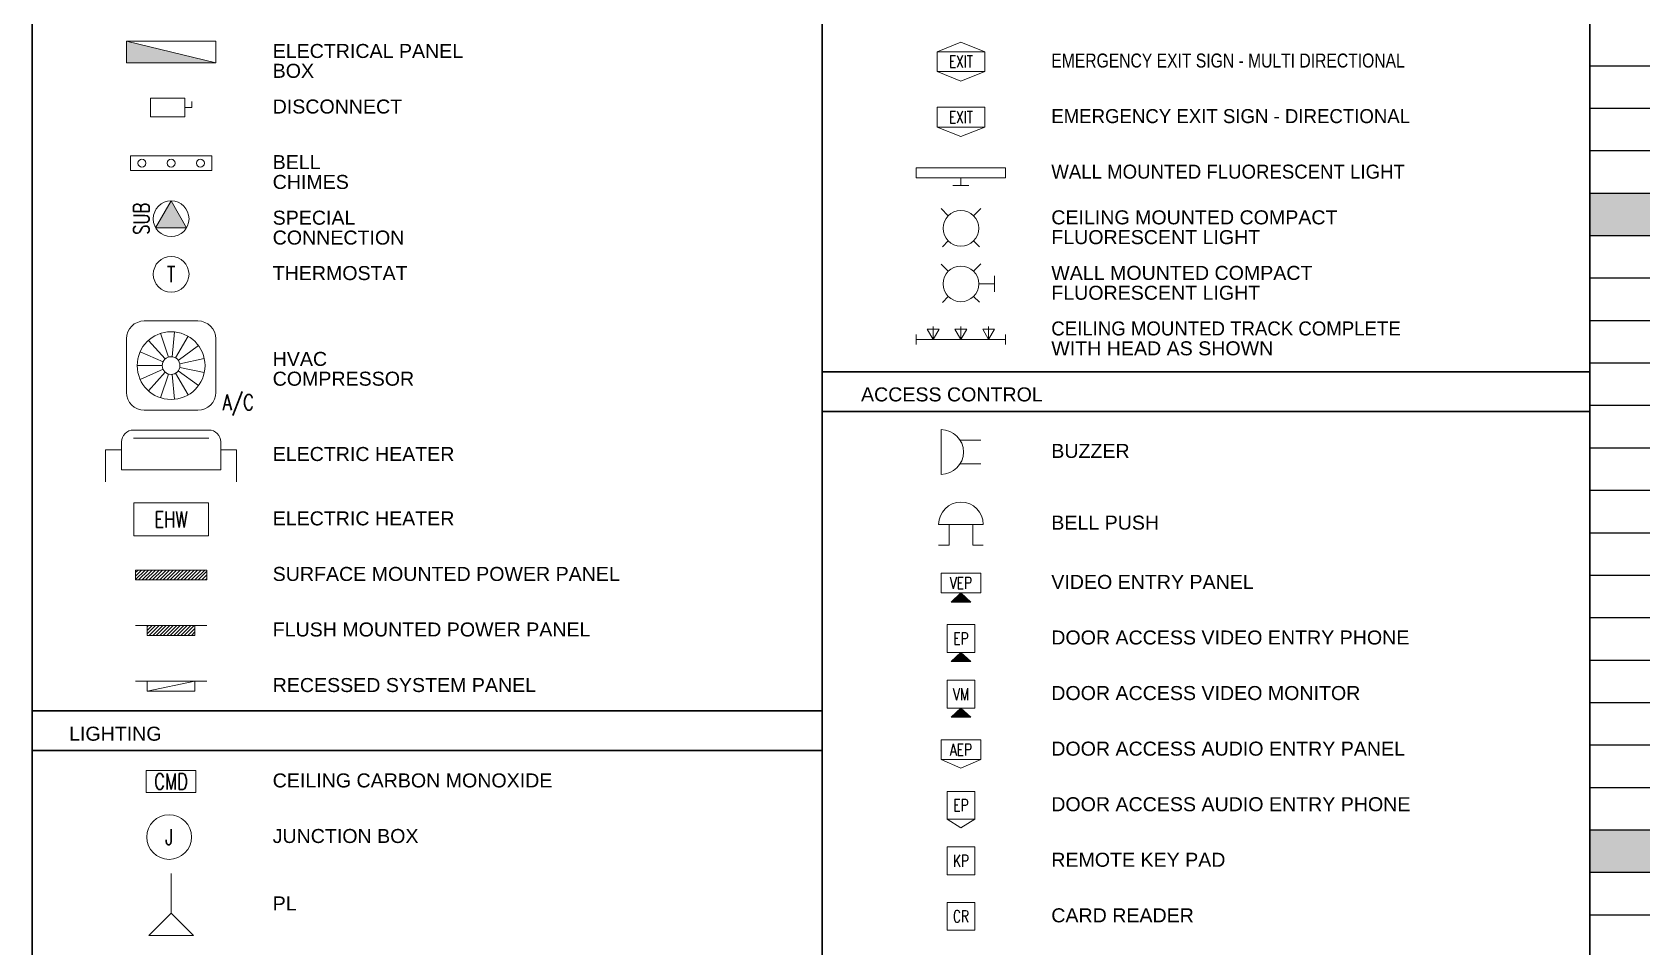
# Paper-space layout 'Symbols A1' of a CAD drawing. Header units: millimetres. Extents: x 0 to 892, y 0 to 597.
# Drawn here: x 258.1 to 533.6, y 291 to 447.5 of the extents above; entities that cross this region are included whole.
import ezdxf
from ezdxf.enums import TextEntityAlignment as Align

# ---------------------------------------------------------------- set-up
doc = ezdxf.new("R2010")
doc.units = ezdxf.units.MM
for name, color, linetype, lineweight in [('E-ACCS', 152, 'Continuous', 5), ('E-LITE', 24, 'Continuous', 5), ('E-LITE-IDEN', 4, 'Continuous', 5), ('E-POWR', 1, 'Continuous', 5), ('G-ANNO-TEXT', 3, 'Continuous', 15), ('G-ANNO-TEXT-BOLD', 1, 'Continuous', 15), ('G-PAPR-MEDM', 6, 'Continuous', 30)]:
    doc.layers.add(name, color=color, linetype=linetype, lineweight=lineweight)
doc.layers.add('E-CTRL-IDEN', color=4, linetype='Continuous')
doc.styles.add('MEDIUM', font='arial.ttf', dxfattribs={"height": 3.2})
doc.styles.add('NOTES_ROMANS', font='romans.shx', dxfattribs={"width": 0.75})
doc.styles.add('SMALL', font='arial.ttf', dxfattribs={"height": 2.4})
doc.styles.add('Small text', font='arial.ttf', dxfattribs={"height": 2.4})

# ---------------------------------------------------------------- blocks, each defined once
blk = doc.blocks.new('ELECTRICAL PANEL BOX')
blk.add_line((0, 5.5), (22.47, 0))
blk.add_lwpolyline([(0, 0), (22.47, 0), (22.47, 5.5), (0, 5.5)], close=True)
blk.add_solid([(0, 5.5), (0, 0), (22.47, 0), (22.25, 0.03)])
blk = doc.blocks.new('CEILING CARBON MONOXIDE')
blk.add_lwpolyline([(0, 0), (12.5, 0), (12.5, 5.56), (0, 5.56)], close=True)
at = {"style": 'NOTES_ROMANS', "width": 0.75}
blk.add_text('CMD', height=4, dxfattribs=at).set_placement((6.25, 2.78), align=Align.MIDDLE_CENTER)
blk = doc.blocks.new('DISCONNECT')
for p, q in [((8.69, 2.37), (10.45, 2.37)), ((10.45, 2.37), (10.45, 3.93))]:
    blk.add_line(p, q)
blk.add_lwpolyline([(8.69, 0), (0, 0), (0, 4.74), (8.69, 4.74)], close=True)
blk = doc.blocks.new('BELL CHIMES')
for p, q in [((-1.86, 10.23), (-1.86, -10.23)), ((1.86, 10.23), (-1.86, 10.23)), ((1.86, -10.23), (1.86, 10.23)), ((-1.86, -10.23), (1.86, -10.23))]:
    blk.add_line(p, q)
for centre in [(0, 7.37), (0, 0), (0, -7.37)]:
    blk.add_circle(centre, 1)
blk = doc.blocks.new('SPECIAL CONNECTION')
blk.add_lwpolyline([(0, 4.5), (-3.9, -2.25), (3.9, -2.25)], close=True)
blk.add_circle((0, 0), 4.5)
blk.add_solid([(-3.9, -2.25), (0, 4.5), (3.9, -2.25)])
at = {"style": 'NOTES_ROMANS', "width": 0.75}
blk.add_text('SUB', height=4, rotation=90, dxfattribs=at).set_placement((-7.5, 0), align=Align.MIDDLE_CENTER)
blk = doc.blocks.new('THERMOSTAT')
blk.add_circle((0, 0), 4.5)
at = {"style": 'NOTES_ROMANS', "width": 0.75}
blk.add_text('T', height=4, dxfattribs=at).set_placement((0, 0), align=Align.MIDDLE_CENTER)
blk = doc.blocks.new('HVAC COMPRESSOR')
for p, q in [((4.5, 22.5), (18, 22.5)), ((0, 4.5), (0, 18)), ((9.75, 12.91), (5.53, 17.6)), ((10.56, 13.38), (8.61, 19.38)), ((11.48, 13.47), (12.14, 19.75)), ((12.37, 13.19), (15.52, 18.65)), ((13.06, 12.56), (18.16, 16.27)), ((22.5, 18), (22.5, 4.5)), ((9.21, 12.16), (3.44, 14.73)), ((13.44, 11.71), (19.61, 13.03)), ((9.01, 11.25), (2.71, 11.25)), ((9.21, 10.34), (3.44, 7.77)), ((9.75, 9.59), (5.53, 4.9)), ((10.56, 9.12), (8.61, 3.12)), ((11.48, 9.03), (12.14, 2.75)), ((12.37, 9.31), (15.52, 3.85)), ((13.06, 9.94), (18.16, 6.23)), ((13.44, 10.79), (19.61, 9.47)), ((18, 0), (4.5, 0))]:
    blk.add_line(p, q)
for radius in [8.54, 2.24]:
    blk.add_circle((11.25, 11.25), radius)
for centre, start, end in [((4.5, 18), 90, 180), ((18, 18), 0, 90), ((4.5, 4.5), 180, 270), ((18, 4.5), 270, 0)]:
    blk.add_arc(centre, 4.5, start, end)
at = {"style": 'NOTES_ROMANS', "width": 0.75}
blk.add_text('A/C', height=4, dxfattribs=at).set_placement((24.25, 2), align=Align.MIDDLE_LEFT)
blk = doc.blocks.new('Buzzer')
for p, q in [((0, 5.63), (0, -5.63)), ((4.76, 3), (10, 3)), ((4.76, -3), (10, -3))]:
    blk.add_line(p, q)
blk.add_arc((0, 0), 5.63, 270, 90)
blk = doc.blocks.new('Bell Push')
for p, q in [((-5.63, 5.24), (5.63, 5.24)), ((-3, 5.24), (-3, 0)), ((3, 5.24), (3, 0)), ((-3, 0), (-5.63, 0)), ((3, 0), (5.63, 0))]:
    blk.add_line(p, q)
blk.add_arc((0, 5.24), 5.63, 0, 180)
blk = doc.blocks.new('Junction Box')
blk.add_circle((0, 0), 5.63)
at = {"layer": 'E-LITE-IDEN', "style": 'NOTES_ROMANS', "width": 0.75}
blk.add_text('J', height=4, dxfattribs=at).set_placement((0, 0), align=Align.MIDDLE_CENTER)
blk = doc.blocks.new('Electric Heater')
blk.add_line((-9.5, 8), (9.5, 8))
blk.add_lwpolyline([(-12.5, 0), (12.5, 0), (12.5, 7, 0.414214), (9.5, 10), (-9.5, 10, 0.414214), (-12.5, 7)], format="xyb", close=True)
for points in [[(-12.5, 5), (-16.5, 5), (-16.5, -3)], [(12.5, 5), (16.5, 5), (16.5, -3)]]:
    blk.add_lwpolyline(points)
blk = doc.blocks.new('Electric Water Heater')
blk.add_lwpolyline([(-9.37, -4.17), (9.38, -4.17), (9.38, 4.17), (-9.37, 4.17)], close=True)
at = {"style": 'NOTES_ROMANS', "width": 0.75}
blk.add_text('EHW', height=4, dxfattribs=at).set_placement((0, 0), align=Align.MIDDLE_CENTER)
blk = doc.blocks.new('PL')
blk.add_line((0, -10), (0, 0))
blk.add_lwpolyline([(-5.625, -15.625), (5.625, -15.625), (0, -10)], close=True)
blk = doc.blocks.new('Wall Mounted Fluorescent Light')
for p, q in [((11.24, 1.25), (-11.24, 1.25)), ((-11.24, 1.25), (-11.24, -1.25)), ((11.24, 1.25), (11.24, -1.25)), ((11.24, -1.25), (-11.24, -1.25)), ((-2, -3.25), (2, -3.25)), ((0, -1.25), (0, -3.25))]:
    blk.add_line(p, q)
blk = doc.blocks.new('CEILING MOUNTED COMPACT FLUORESCENT LIGHT')
at = {"lineweight": -2}
for p, q in [((-3.17, 3.17), (-5, 5)), ((3.17, 3.17), (5.02, 5.02)), ((-3.17, -3.17), (-4.65, -4.65)), ((3.17, -3.17), (4.64, -4.64))]:
    blk.add_line(p, q, dxfattribs=at)
blk.add_circle((0, 0), 4.49, dxfattribs=at)
blk = doc.blocks.new('WALL MOUNTED COMPACT FLUORESCENT LIGHT')
at = {"lineweight": -2}
for p, q in [((-3.17, 3.17), (-5, 5)), ((3.17, 3.17), (5.02, 5.02)), ((-3.17, -3.17), (-4.65, -4.65)), ((3.17, -3.17), (4.64, -4.64))]:
    blk.add_line(p, q, dxfattribs=at)
for p, q in [((4.49, 0), (8.49, 0)), ((8.49, -2), (8.49, 2))]:
    blk.add_line(p, q)
blk.add_circle((0, 0), 4.49, dxfattribs=at)
blk = doc.blocks.new('FLUSH MOUNTED POWER PANEL')
for p, q in [((9, 0), (-9, 0)), ((-6, -2.1), (-3.9, 0)), ((-6, 0), (-6, -2.5)), ((-5.52, -2.5), (-3.02, 0)), ((-2.86, -2.5), (-0.36, 0)), ((-1.98, -2.5), (0.52, 0)), ((0.67, -2.5), (3.17, 0)), ((1.56, -2.5), (4.06, 0)), ((6, -2.5), (6, 0)), ((-6, -0.33), (-5.67, 0)), ((-6, -1.22), (-4.78, 0)), ((-6, -2.5), (6, -2.5)), ((-4.63, -2.5), (-2.13, 0)), ((-3.75, -2.5), (-1.25, 0)), ((-1.1, -2.5), (1.4, 0)), ((-0.21, -2.5), (2.29, 0)), ((2.44, -2.5), (4.94, 0)), ((3.32, -2.5), (5.82, 0)), ((4.21, -2.5), (6, -0.71)), ((5.09, -2.5), (6, -1.59)), ((5.98, -2.5), (6, -2.48))]:
    blk.add_line(p, q)
blk = doc.blocks.new('RECESSED SYSTEM PANEL')
for p, q in [((9, 0), (-9, 0)), ((-6, 0), (-6, -2.5)), ((-6, -2.5), (6, 0)), ((6, -2.5), (6, 0)), ((-6, -2.5), (6, -2.5)), ((5.98, -2.5), (6, -2.48))]:
    blk.add_line(p, q)
blk = doc.blocks.new('SURFACE MOUNTED POWER PANEL')
for p, q in [((-9, -0.66), (-8.34, 0)), ((-9, -1.54), (-7.46, 0)), ((-9, -2.42), (-6.58, 0)), ((-8.19, -2.5), (-5.69, 0)), ((-7.31, -2.5), (-4.81, 0)), ((-6.43, -2.5), (-3.93, 0)), ((-5.54, -2.5), (-3.04, 0)), ((-4.66, -2.5), (-2.16, 0)), ((-3.77, -2.5), (-1.27, 0)), ((-2.89, -2.5), (-0.39, 0)), ((-2.01, -2.5), (0.49, 0)), ((-1.12, -2.5), (1.38, 0)), ((-0.24, -2.5), (2.26, 0)), ((0.65, -2.5), (3.15, 0)), ((1.53, -2.5), (4.03, 0)), ((2.41, -2.5), (4.91, 0)), ((3.3, -2.5), (5.8, 0)), ((4.18, -2.5), (6.68, 0)), ((5.07, -2.5), (7.57, 0)), ((5.95, -2.5), (8.45, 0)), ((6.83, -2.5), (9, -0.33)), ((7.72, -2.5), (9, -1.22)), ((8.6, -2.5), (9, -2.1))]:
    blk.add_line(p, q)
blk.add_lwpolyline([(-9, -2.5), (9, -2.5), (9, 0), (-9, 0)], close=True)
blk = doc.blocks.new('VIDEO ENTRY PANEL')
h = blk.add_hatch(color=256)
h.dxf.hatch_style = 1
h.paths.add_polyline_path([(-2.5, -7.33), (2.5, -7.33), (0, -5)])
for points in [[(-5, -5), (5, -5), (5, 0), (-5, 0)], [(-2.5, -7.33), (2.5, -7.33), (0, -5)]]:
    blk.add_lwpolyline(points, close=True)
at = {"layer": 'E-CTRL-IDEN', "insert": (0, -2.5), "char_height": 3, "width": 5.9229, "attachment_point": 5, "style": 'NOTES_ROMANS'}
blk.add_mtext('VEP', dxfattribs=at)
blk = doc.blocks.new('DOOR ACCESS VIDEO ENTRY PANEL')
h = blk.add_hatch(color=256)
h.dxf.hatch_style = 1
h.paths.add_polyline_path([(-2.5, -9.33), (2.5, -9.33), (0, -7)])
for points in [[(-3.5, -7), (3.5, -7), (3.5, 0), (-3.5, 0)], [(-2.5, -9.33), (2.5, -9.33), (0, -7)]]:
    blk.add_lwpolyline(points, close=True)
at = {"layer": 'E-CTRL-IDEN', "style": 'NOTES_ROMANS', "width": 0.75}
blk.add_text('EP', height=3, dxfattribs=at).set_placement((0, -3.5), align=Align.MIDDLE_CENTER)
blk = doc.blocks.new('DOOR ACCESS VIDEO MONITOR')
h = blk.add_hatch(color=256)
h.dxf.hatch_style = 1
h.paths.add_polyline_path([(-2.5, -9.33), (2.5, -9.33), (0, -7)])
for points in [[(-3.5, -7), (3.5, -7), (3.5, 0), (-3.5, 0)], [(-2.5, -9.33), (2.5, -9.33), (0, -7)]]:
    blk.add_lwpolyline(points, close=True)
at = {"layer": 'E-CTRL-IDEN', "style": 'NOTES_ROMANS', "width": 0.75}
blk.add_text('VM', height=3, dxfattribs=at).set_placement((0, -3.5), align=Align.MIDDLE_CENTER)
blk = doc.blocks.new('DOOR ACCESS AUDIO ENTRY PANEL')
for points in [[(-5, -5), (5, -5), (5, 0), (-5, 0)], [(5, -5), (-5, -5), (0, -7.16)]]:
    blk.add_lwpolyline(points, close=True)
at = {"layer": 'E-CTRL-IDEN', "insert": (0, -2.5), "char_height": 3, "width": 5.9229, "attachment_point": 5, "style": 'NOTES_ROMANS'}
blk.add_mtext('AEP', dxfattribs=at)
blk = doc.blocks.new('DOOR ACCESS AUDIO ENTRY PHONE')
blk.add_lwpolyline([(-3.5, -7), (3.5, -7), (3.5, 0), (-3.5, 0)], close=True)
blk.add_lwpolyline([(-3.5, -7), (0, -9.16), (3.5, -7)])
at = {"layer": 'E-CTRL-IDEN', "style": 'NOTES_ROMANS', "width": 0.75}
blk.add_text('EP', height=3, dxfattribs=at).set_placement((0, -3.5), align=Align.MIDDLE_CENTER)
blk = doc.blocks.new('REMOTE KEY PAD')
blk.add_lwpolyline([(-3.5, -3.5), (3.5, -3.5), (3.5, 3.5), (-3.5, 3.5)], close=True)
at = {"layer": 'E-CTRL-IDEN', "style": 'NOTES_ROMANS', "width": 0.75}
blk.add_text('KP', height=3, dxfattribs=at).set_placement((0, 0), align=Align.MIDDLE_CENTER)
blk = doc.blocks.new('CARD READER')
blk.add_lwpolyline([(-3.5, -3.5), (3.5, -3.5), (3.5, 3.5), (-3.5, 3.5)], close=True)
at = {"layer": 'E-CTRL-IDEN', "style": 'NOTES_ROMANS', "width": 0.75}
blk.add_text('CR', height=3, dxfattribs=at).set_placement((0, 0), align=Align.MIDDLE_CENTER)
blk = doc.blocks.new('EMERGENCY EXIT SIGN - MULTI DIRECTIONAL 2')
for p, q in [((0, 4.89), (-6, 2.5)), ((6, 2.5), (0, 4.89)), ((0, -4.89), (-6, -2.5)), ((6, -2.5), (0, -4.89))]:
    blk.add_line(p, q)
blk.add_lwpolyline([(-6, -2.5), (6, -2.5), (6, 2.5), (-6, 2.5)], close=True)
at = {"layer": 'E-LITE-IDEN', "insert": (0, 0), "char_height": 3, "width": 38.1729, "attachment_point": 5, "style": 'NOTES_ROMANS'}
blk.add_mtext('EXIT', dxfattribs=at)
blk = doc.blocks.new('EMERGENCY EXIT SIGN - DIRECTIONAL 1')
for p, q in [((0, -4.89), (-6, -2.5)), ((6, -2.5), (0, -4.89))]:
    blk.add_line(p, q)
blk.add_lwpolyline([(-6, -2.5), (6, -2.5), (6, 2.5), (-6, 2.5)], close=True)
at = {"layer": 'E-LITE-IDEN', "insert": (0, 0), "char_height": 3, "width": 38.1729, "attachment_point": 5, "style": 'NOTES_ROMANS'}
blk.add_mtext('EXIT', dxfattribs=at)
blk = doc.blocks.new('*T153')
at = {"layer": 'G-PAPR-MEDM', "color": 7, "linetype": 'ByBlock', "lineweight": -2, "transparency": 16777216}
for p, q in [((0, 0), (132.78, 0)), ((0, 0), (0, -18.97)), ((26, 0), (26, -11.7)), ((87.75, 0), (87.75, -11.7)), ((113.43, 0), (113.43, -11.7)), ((132.78, 0), (132.78, -11.7)), ((0, -11.7), (132.78, -11.7)), ((0, -33.5), (132.78, -33.5)), ((0, -33.5), (0, -40.77)), ((0, -135.23), (132.78, -135.23)), ((0, -135.23), (0, -142.5)), ((0, -244.23), (132.78, -244.23)), ((0, -244.23), (0, -251.5)), ((0, -331.43), (132.78, -331.43)), ((0, -331.43), (0, -338.7))]:
    blk.add_line(p, q, dxfattribs=at)
at = {"layer": 'G-PAPR-MEDM', "color": 0, "linetype": 'ByBlock', "lineweight": -2, "transparency": 16777216}
for p, q in [((132.78, -11.7), (132.78, -404.1)), ((0, -18.97), (132.78, -18.97)), ((0, -18.97), (0, -33.5)), ((26, -18.97), (26, -33.5)), ((87.75, -18.97), (87.75, -33.5)), ((113.43, -18.97), (113.43, -33.5)), ((0, -26.23), (132.78, -26.23)), ((0, -40.77), (132.78, -40.77)), ((0, -40.77), (0, -135.23)), ((26, -40.77), (26, -135.23)), ((87.75, -40.77), (87.75, -135.23)), ((113.43, -40.77), (113.43, -135.23)), ((0, -48.03), (132.78, -48.03)), ((0, -55.3), (132.78, -55.3)), ((0, -62.57), (132.78, -62.57)), ((0, -69.83), (132.78, -69.83)), ((0, -77.1), (132.78, -77.1)), ((0, -84.37), (132.78, -84.37)), ((0, -91.63), (132.78, -91.63)), ((0, -98.9), (132.78, -98.9)), ((0, -106.17), (132.78, -106.17)), ((0, -113.43), (132.78, -113.43)), ((0, -120.7), (132.78, -120.7)), ((0, -127.97), (132.78, -127.97)), ((0, -142.5), (132.78, -142.5)), ((0, -142.5), (0, -244.23)), ((26, -142.5), (26, -244.23)), ((87.75, -142.5), (87.75, -244.23)), ((113.43, -142.5), (113.43, -244.23)), ((0, -149.77), (132.78, -149.77)), ((0, -157.03), (132.78, -157.03)), ((0, -164.3), (132.78, -164.3)), ((0, -171.57), (132.78, -171.57)), ((0, -178.83), (132.78, -178.83)), ((0, -186.1), (132.78, -186.1)), ((0, -193.37), (132.78, -193.37)), ((0, -200.63), (132.78, -200.63)), ((0, -207.9), (132.78, -207.9)), ((0, -215.17), (132.78, -215.17)), ((0, -222.43), (132.78, -222.43)), ((0, -229.7), (132.78, -229.7)), ((0, -236.97), (132.78, -236.97)), ((0, -251.5), (132.78, -251.5)), ((0, -251.5), (0, -331.43)), ((26, -251.5), (26, -331.43)), ((87.75, -251.5), (87.75, -331.43)), ((113.43, -251.5), (113.43, -331.43)), ((0, -258.77), (132.78, -258.77)), ((0, -266.03), (132.78, -266.03)), ((0, -273.3), (132.78, -273.3)), ((0, -280.57), (132.78, -280.57)), ((0, -287.83), (132.78, -287.83)), ((0, -295.1), (132.78, -295.1)), ((0, -302.37), (132.78, -302.37)), ((0, -309.63), (132.78, -309.63)), ((0, -316.9), (132.78, -316.9)), ((0, -324.17), (132.78, -324.17)), ((0, -338.7), (132.78, -338.7)), ((0, -338.7), (0, -404.1)), ((26, -338.7), (26, -404.1)), ((87.75, -338.7), (87.75, -404.1)), ((113.43, -338.7), (113.43, -404.1)), ((0, -345.97), (132.78, -345.97)), ((0, -353.23), (132.78, -353.23)), ((0, -360.5), (132.78, -360.5)), ((0, -367.77), (132.78, -367.77)), ((0, -375.03), (132.78, -375.03)), ((0, -382.3), (132.78, -382.3)), ((0, -389.57), (132.78, -389.57)), ((0, -396.83), (132.78, -396.83)), ((0, -404.1), (132.78, -404.1))]:
    blk.add_line(p, q, dxfattribs=at)
at = {"layer": 'G-PAPR-MEDM', "color": 9, "transparency": 16777216}
for points in [[(0, 0), (0, -11.7), (26, 0), (26, -11.7)], [(26, 0), (26, -11.7), (87.75, 0), (87.75, -11.7)], [(87.75, 0), (87.75, -11.7), (113.43, 0), (113.43, -11.7)], [(113.43, 0), (113.43, -11.7), (132.78, 0), (132.78, -11.7)], [(0, -11.7), (0, -18.97), (132.78, -11.7), (132.78, -18.97)], [(0, -33.5), (0, -40.77), (132.78, -33.5), (132.78, -40.77)], [(0, -135.23), (0, -142.5), (132.78, -135.23), (132.78, -142.5)], [(0, -244.23), (0, -251.5), (132.78, -244.23), (132.78, -251.5)], [(0, -331.43), (0, -338.7), (132.78, -331.43), (132.78, -338.7)]]:
    blk.add_solid(points, dxfattribs=at)
at = {"layer": 'G-PAPR-MEDM', "color": 7, "transparency": 16777216, "char_height": 2.4, "attachment_point": 2, "style": 'SMALL'}
for s, insert, width in [('{\\fArial|b0|i0|c0;SHEET NO.', (13, -1.5), 22.9971), ('{\\fArial|b0|i0|c0;DESCRIPTION', (56.87, -1.5), 58.7513), ('{\\fArial|b0|i0|c0;ISSUED ON', (100.59, -1.5), 22.6808), ('{\\fArial|b0|i0|c0;REV NO.', (123.1, -1.5), 16.3474), ('{\\fArial|b0|i0|c0;GENERAL', (66.39, -13.2), 129.7766), ('{\\fArial|b0|i0|c0;G-001', (13, -20.47), 22.9971), ('{\\fArial|b0|i0|c0;COVER SHEET', (56.87, -20.47), 58.7513), ('{\\fArial|b0|i0|c0;########', (100.59, -20.47), 22.6808), ('{\\fArial|b0|i0|c0;R0', (123.1, -20.47), 16.3474), ('{\\fArial|b0|i0|c0;G-002', (13, -27.73), 22.9971), ('{\\fArial|b0|i0|c0;SYMBOLS & LEGENDS', (56.87, -27.73), 58.7513), ('{\\fArial|b0|i0|c0;', (100.59, -27.73), 22.6808), ('{\\fArial|b0|i0|c0;R0', (123.1, -27.73), 16.3474), ('{\\fArial|b0|i0|c0;ARCHITECTURAL FLOOR PLANS', (66.39, -35), 129.7766), ('{\\fArial|b0|i0|c0;', (13, -42.27), 22.9971), ('{\\fArial|b0|i0|c0;', (56.87, -42.27), 58.7513), ('{\\fArial|b0|i0|c0;', (100.59, -42.27), 22.6808), ('{\\fArial|b0|i0|c0;', (123.1, -42.27), 16.3474), ('{\\fArial|b0|i0|c0;', (13, -49.53), 22.9971), ('{\\fArial|b0|i0|c0;', (56.87, -49.53), 58.7513), ('{\\fArial|b0|i0|c0;', (100.59, -49.53), 22.6808), ('{\\fArial|b0|i0|c0;', (123.1, -49.53), 16.3474), ('{\\fArial|b0|i0|c0;', (13, -56.8), 22.9971), ('{\\fArial|b0|i0|c0;', (56.87, -56.8), 58.7513), ('{\\fArial|b0|i0|c0;', (100.59, -56.8), 22.6808), ('{\\fArial|b0|i0|c0;', (123.1, -56.8), 16.3474), ('{\\fArial|b0|i0|c0;', (13, -64.07), 22.9971), ('{\\fArial|b0|i0|c0;', (56.87, -64.07), 58.7513), ('{\\fArial|b0|i0|c0;', (100.59, -64.07), 22.6808), ('{\\fArial|b0|i0|c0;', (123.1, -64.07), 16.3474), ('{\\fArial|b0|i0|c0;', (13, -71.33), 22.9971), ('{\\fArial|b0|i0|c0;', (56.87, -71.33), 58.7513), ('{\\fArial|b0|i0|c0;', (100.59, -71.33), 22.6808), ('{\\fArial|b0|i0|c0;', (123.1, -71.33), 16.3474), ('{\\fArial|b0|i0|c0;', (13, -78.6), 22.9971), ('{\\fArial|b0|i0|c0;', (56.87, -78.6), 58.7513), ('{\\fArial|b0|i0|c0;', (100.59, -78.6), 22.6808), ('{\\fArial|b0|i0|c0;', (123.1, -78.6), 16.3474), ('{\\fArial|b0|i0|c0;', (13, -85.87), 22.9971), ('{\\fArial|b0|i0|c0;', (56.87, -85.87), 58.7513), ('{\\fArial|b0|i0|c0;', (100.59, -85.87), 22.6808), ('{\\fArial|b0|i0|c0;', (123.1, -85.87), 16.3474), ('{\\fArial|b0|i0|c0;', (13, -93.13), 22.9971), ('{\\fArial|b0|i0|c0;', (56.87, -93.13), 58.7513), ('{\\fArial|b0|i0|c0;', (100.59, -93.13), 22.6808), ('{\\fArial|b0|i0|c0;', (123.1, -93.13), 16.3474), ('{\\fArial|b0|i0|c0;', (13, -100.4), 22.9971), ('{\\fArial|b0|i0|c0;', (56.87, -100.4), 58.7513), ('{\\fArial|b0|i0|c0;', (100.59, -100.4), 22.6808), ('{\\fArial|b0|i0|c0;', (123.1, -100.4), 16.3474), ('{\\fArial|b0|i0|c0;', (13, -107.67), 22.9971), ('{\\fArial|b0|i0|c0;', (56.87, -107.67), 58.7513), ('{\\fArial|b0|i0|c0;', (100.59, -107.67), 22.6808), ('{\\fArial|b0|i0|c0;', (123.1, -107.67), 16.3474), ('{\\fArial|b0|i0|c0;', (13, -114.93), 22.9971), ('{\\fArial|b0|i0|c0;', (56.87, -114.93), 58.7513), ('{\\fArial|b0|i0|c0;', (100.59, -114.93), 22.6808), ('{\\fArial|b0|i0|c0;', (123.1, -114.93), 16.3474), ('{\\fArial|b0|i0|c0;', (13, -122.2), 22.9971), ('{\\fArial|b0|i0|c0;', (56.87, -122.2), 58.7513), ('{\\fArial|b0|i0|c0;', (100.59, -122.2), 22.6808), ('{\\fArial|b0|i0|c0;', (123.1, -122.2), 16.3474), ('{\\fArial|b0|i0|c0;', (13, -129.47), 22.9971), ('{\\fArial|b0|i0|c0;', (56.87, -129.47), 58.7513), ('{\\fArial|b0|i0|c0;', (100.59, -129.47), 22.6808), ('{\\fArial|b0|i0|c0;', (123.1, -129.47), 16.3474), ('{\\fArial|b0|i0|c0;ARCHITECTURAL WORKING DRAWINGS', (66.39, -136.73), 129.7766), ('{\\fArial|b0|i0|c0;', (13, -144), 22.9971), ('{\\fArial|b0|i0|c0;', (56.87, -144), 58.7513), ('{\\fArial|b0|i0|c0;', (100.59, -144), 22.6808), ('{\\fArial|b0|i0|c0;', (123.1, -144), 16.3474), ('{\\fArial|b0|i0|c0;', (13, -151.27), 22.9971), ('{\\fArial|b0|i0|c0;', (56.87, -151.27), 58.7513), ('{\\fArial|b0|i0|c0;', (100.59, -151.27), 22.6808), ('{\\fArial|b0|i0|c0;', (123.1, -151.27), 16.3474), ('{\\fArial|b0|i0|c0;', (13, -158.53), 22.9971), ('{\\fArial|b0|i0|c0;', (56.87, -158.53), 58.7513), ('{\\fArial|b0|i0|c0;', (100.59, -158.53), 22.6808), ('{\\fArial|b0|i0|c0;', (123.1, -158.53), 16.3474), ('{\\fArial|b0|i0|c0;', (13, -165.8), 22.9971), ('{\\fArial|b0|i0|c0;', (56.87, -165.8), 58.7513), ('{\\fArial|b0|i0|c0;', (100.59, -165.8), 22.6808), ('{\\fArial|b0|i0|c0;', (123.1, -165.8), 16.3474), ('{\\fArial|b0|i0|c0;', (13, -173.07), 22.9971), ('{\\fArial|b0|i0|c0;', (56.87, -173.07), 58.7513), ('{\\fArial|b0|i0|c0;', (100.59, -173.07), 22.6808), ('{\\fArial|b0|i0|c0;', (123.1, -173.07), 16.3474), ('{\\fArial|b0|i0|c0;', (13, -180.33), 22.9971), ('{\\fArial|b0|i0|c0;', (56.87, -180.33), 58.7513), ('{\\fArial|b0|i0|c0;', (100.59, -180.33), 22.6808), ('{\\fArial|b0|i0|c0;', (123.1, -180.33), 16.3474), ('{\\fArial|b0|i0|c0;', (13, -187.6), 22.9971), ('{\\fArial|b0|i0|c0;', (56.87, -187.6), 58.7513), ('{\\fArial|b0|i0|c0;', (100.59, -187.6), 22.6808), ('{\\fArial|b0|i0|c0;', (123.1, -187.6), 16.3474), ('{\\fArial|b0|i0|c0;', (13, -194.87), 22.9971), ('{\\fArial|b0|i0|c0;', (56.87, -194.87), 58.7513), ('{\\fArial|b0|i0|c0;', (100.59, -194.87), 22.6808), ('{\\fArial|b0|i0|c0;', (123.1, -194.87), 16.3474), ('{\\fArial|b0|i0|c0;', (13, -202.13), 22.9971), ('{\\fArial|b0|i0|c0;', (56.87, -202.13), 58.7513), ('{\\fArial|b0|i0|c0;', (100.59, -202.13), 22.6808), ('{\\fArial|b0|i0|c0;', (123.1, -202.13), 16.3474), ('{\\fArial|b0|i0|c0;', (13, -209.4), 22.9971), ('{\\fArial|b0|i0|c0;', (56.87, -209.4), 58.7513), ('{\\fArial|b0|i0|c0;', (100.59, -209.4), 22.6808), ('{\\fArial|b0|i0|c0;', (123.1, -209.4), 16.3474), ('{\\fArial|b0|i0|c0;', (13, -216.67), 22.9971), ('{\\fArial|b0|i0|c0;', (56.87, -216.67), 58.7513), ('{\\fArial|b0|i0|c0;', (100.59, -216.67), 22.6808), ('{\\fArial|b0|i0|c0;', (123.1, -216.67), 16.3474), ('{\\fArial|b0|i0|c0;', (13, -223.93), 22.9971), ('{\\fArial|b0|i0|c0;', (56.87, -223.93), 58.7513), ('{\\fArial|b0|i0|c0;', (100.59, -223.93), 22.6808), ('{\\fArial|b0|i0|c0;', (123.1, -223.93), 16.3474), ('{\\fArial|b0|i0|c0;', (13, -231.2), 22.9971), ('{\\fArial|b0|i0|c0;', (56.87, -231.2), 58.7513), ('{\\fArial|b0|i0|c0;', (100.59, -231.2), 22.6808), ('{\\fArial|b0|i0|c0;', (123.1, -231.2), 16.3474), ('{\\fArial|b0|i0|c0;', (13, -238.47), 22.9971), ('{\\fArial|b0|i0|c0;', (56.87, -238.47), 58.7513), ('{\\fArial|b0|i0|c0;', (100.59, -238.47), 22.6808), ('{\\fArial|b0|i0|c0;', (123.1, -238.47), 16.3474), ('{\\fArial|b0|i0|c0;ARCHITECTURAL ELEVATIONS / SECTIONS', (66.39, -245.73), 129.7766), ('{\\fArial|b0|i0|c0;', (13, -253), 22.9971), ('{\\fArial|b0|i0|c0;', (56.87, -253), 58.7513), ('{\\fArial|b0|i0|c0;', (100.59, -253), 22.6808), ('{\\fArial|b0|i0|c0;', (123.1, -253), 16.3474), ('{\\fArial|b0|i0|c0;', (13, -260.27), 22.9971), ('{\\fArial|b0|i0|c0;', (56.87, -260.27), 58.7513), ('{\\fArial|b0|i0|c0;', (100.59, -260.27), 22.6808), ('{\\fArial|b0|i0|c0;', (123.1, -260.27), 16.3474), ('{\\fArial|b0|i0|c0;', (13, -267.53), 22.9971), ('{\\fArial|b0|i0|c0;', (56.87, -267.53), 58.7513), ('{\\fArial|b0|i0|c0;', (100.59, -267.53), 22.6808), ('{\\fArial|b0|i0|c0;', (123.1, -267.53), 16.3474), ('{\\fArial|b0|i0|c0;', (13, -274.8), 22.9971), ('{\\fArial|b0|i0|c0;', (56.87, -274.8), 58.7513), ('{\\fArial|b0|i0|c0;', (100.59, -274.8), 22.6808), ('{\\fArial|b0|i0|c0;', (123.1, -274.8), 16.3474), ('{\\fArial|b0|i0|c0;', (13, -282.07), 22.9971), ('{\\fArial|b0|i0|c0;', (56.87, -282.07), 58.7513), ('{\\fArial|b0|i0|c0;', (100.59, -282.07), 22.6808), ('{\\fArial|b0|i0|c0;', (123.1, -282.07), 16.3474), ('{\\fArial|b0|i0|c0;', (13, -289.33), 22.9971), ('{\\fArial|b0|i0|c0;', (56.87, -289.33), 58.7513), ('{\\fArial|b0|i0|c0;', (100.59, -289.33), 22.6808), ('{\\fArial|b0|i0|c0;', (123.1, -289.33), 16.3474), ('{\\fArial|b0|i0|c0;', (13, -296.6), 22.9971), ('{\\fArial|b0|i0|c0;', (56.87, -296.6), 58.7513), ('{\\fArial|b0|i0|c0;', (100.59, -296.6), 22.6808), ('{\\fArial|b0|i0|c0;', (123.1, -296.6), 16.3474), ('{\\fArial|b0|i0|c0;', (13, -303.87), 22.9971), ('{\\fArial|b0|i0|c0;', (56.87, -303.87), 58.7513), ('{\\fArial|b0|i0|c0;', (100.59, -303.87), 22.6808), ('{\\fArial|b0|i0|c0;', (123.1, -303.87), 16.3474), ('{\\fArial|b0|i0|c0;', (13, -311.13), 22.9971), ('{\\fArial|b0|i0|c0;', (56.87, -311.13), 58.7513), ('{\\fArial|b0|i0|c0;', (100.59, -311.13), 22.6808), ('{\\fArial|b0|i0|c0;', (123.1, -311.13), 16.3474), ('{\\fArial|b0|i0|c0;', (13, -318.4), 22.9971), ('{\\fArial|b0|i0|c0;', (56.87, -318.4), 58.7513), ('{\\fArial|b0|i0|c0;', (100.59, -318.4), 22.6808), ('{\\fArial|b0|i0|c0;', (123.1, -318.4), 16.3474), ('{\\fArial|b0|i0|c0;', (13, -325.67), 22.9971), ('{\\fArial|b0|i0|c0;', (56.87, -325.67), 58.7513), ('{\\fArial|b0|i0|c0;', (100.59, -325.67), 22.6808), ('{\\fArial|b0|i0|c0;', (123.1, -325.67), 16.3474), ('{\\fArial|b0|i0|c0;ARCHITECTURAL DETAILS', (66.39, -332.93), 129.7766), ('{\\fArial|b0|i0|c0;', (13, -340.2), 22.9971), ('{\\fArial|b0|i0|c0;', (56.87, -340.2), 58.7513), ('{\\fArial|b0|i0|c0;', (100.59, -340.2), 22.6808), ('{\\fArial|b0|i0|c0;', (123.1, -340.2), 16.3474), ('{\\fArial|b0|i0|c0;', (13, -347.47), 22.9971), ('{\\fArial|b0|i0|c0;', (56.87, -347.47), 58.7513), ('{\\fArial|b0|i0|c0;', (100.59, -347.47), 22.6808), ('{\\fArial|b0|i0|c0;', (123.1, -347.47), 16.3474), ('{\\fArial|b0|i0|c0;', (13, -354.73), 22.9971), ('{\\fArial|b0|i0|c0;', (56.87, -354.73), 58.7513), ('{\\fArial|b0|i0|c0;', (100.59, -354.73), 22.6808), ('{\\fArial|b0|i0|c0;', (123.1, -354.73), 16.3474), ('{\\fArial|b0|i0|c0;', (13, -362), 22.9971), ('{\\fArial|b0|i0|c0;', (56.87, -362), 58.7513), ('{\\fArial|b0|i0|c0;', (100.59, -362), 22.6808), ('{\\fArial|b0|i0|c0;', (123.1, -362), 16.3474), ('{\\fArial|b0|i0|c0;', (13, -369.27), 22.9971), ('{\\fArial|b0|i0|c0;', (56.87, -369.27), 58.7513), ('{\\fArial|b0|i0|c0;', (100.59, -369.27), 22.6808), ('{\\fArial|b0|i0|c0;', (123.1, -369.27), 16.3474), ('{\\fArial|b0|i0|c0;', (13, -376.53), 22.9971), ('{\\fArial|b0|i0|c0;', (56.87, -376.53), 58.7513), ('{\\fArial|b0|i0|c0;', (100.59, -376.53), 22.6808), ('{\\fArial|b0|i0|c0;', (123.1, -376.53), 16.3474), ('{\\fArial|b0|i0|c0;', (13, -383.8), 22.9971), ('{\\fArial|b0|i0|c0;', (56.87, -383.8), 58.7513), ('{\\fArial|b0|i0|c0;', (100.59, -383.8), 22.6808), ('{\\fArial|b0|i0|c0;', (123.1, -383.8), 16.3474), ('{\\fArial|b0|i0|c0;', (13, -391.07), 22.9971), ('{\\fArial|b0|i0|c0;', (56.87, -391.07), 58.7513), ('{\\fArial|b0|i0|c0;', (100.59, -391.07), 22.6808), ('{\\fArial|b0|i0|c0;', (123.1, -391.07), 16.3474), ('{\\fArial|b0|i0|c0;', (13, -398.33), 22.9971), ('{\\fArial|b0|i0|c0;', (56.87, -398.33), 58.7513), ('{\\fArial|b0|i0|c0;', (100.59, -398.33), 22.6808), ('{\\fArial|b0|i0|c0;', (123.1, -398.33), 16.3474)]:
    blk.add_mtext(s, dxfattribs=dict(at, insert=insert, width=width))

psp = doc.layouts.new('Symbols A1')

# ---------------------------------------------------------------- linework, layer by layer
at = {"layer": 'E-LITE'}
for p, q in [((412.29, 394.93), (412.29, 397.14)), ((417.05, 394.93), (417.05, 397.14)), ((421.8, 394.93), (421.8, 397.14)), ((409.41, 395.78), (409.41, 394.08)), ((409.41, 394.93), (424.68, 394.93)), ((424.68, 395.78), (424.68, 394.08))]:
    psp.add_line(p, q, dxfattribs=at)
for points in [[(411.27, 396.69), (413.31, 396.69), (412.29, 394.93)], [(416.03, 396.69), (418.07, 396.69), (417.05, 394.93)], [(422.82, 396.69), (420.78, 396.69), (421.8, 394.93)]]:
    psp.add_lwpolyline(points, close=True, dxfattribs=at)
at = {"layer": 'G-PAPR-MEDM'}
for p, q in [((258.09, 582), (258.09, 15)), ((524.67, 582), (524.67, 15)), ((393.28, 562.01), (393.28, 15)), ((393.28, 389.41), (524.67, 389.41)), ((393.28, 382.62), (524.67, 382.62)), ((258.09, 331.34), (393.28, 331.34)), ((258.09, 324.54), (393.28, 324.54))]:
    psp.add_line(p, q, dxfattribs=at)

# ---------------------------------------------------------------- block references
psp.add_blockref('*T153', (524.67, 555.22))
at = {"layer": 'E-ACCS', "xscale": 0.6794554381932817, "yscale": 0.6794554381932817, "zscale": 0.6794554381932817}
for name, p in [('Buzzer', (413.66, 375.66)), ('Bell Push', (417.06, 359.69)), ('VIDEO ENTRY PANEL', (417.06, 354.94)), ('DOOR ACCESS VIDEO ENTRY PANEL', (417.06, 346.11)), ('DOOR ACCESS VIDEO MONITOR', (417.06, 336.59)), ('DOOR ACCESS AUDIO ENTRY PANEL', (417.06, 326.4)), ('DOOR ACCESS AUDIO ENTRY PHONE', (417.06, 317.57)), ('REMOTE KEY PAD', (417.06, 305.68)), ('CARD READER', (417.06, 296.17))]:
    psp.add_blockref(name, p, dxfattribs=at)
at = {"layer": 'E-LITE', "xscale": 0.6794554381932817, "yscale": 0.6794554381932817, "zscale": 0.6794554381932817}
for name, p in [('EMERGENCY EXIT SIGN - MULTI DIRECTIONAL 2', (417.05, 442.49)), ('EMERGENCY EXIT SIGN - DIRECTIONAL 1', (417.05, 432.98)), ('Wall Mounted Fluorescent Light', (417.05, 423.47)), ('CEILING MOUNTED COMPACT FLUORESCENT LIGHT', (417.05, 413.95)), ('WALL MOUNTED COMPACT FLUORESCENT LIGHT', (417.05, 404.44)), ('CEILING CARBON MONOXIDE', (277.62, 317.37)), ('Junction Box', (281.53, 309.75)), ('PL', (281.87, 303.5))]:
    psp.add_blockref(name, p, dxfattribs=at)
at = {"layer": 'E-POWR', "xscale": 0.6794554381932817, "yscale": 0.6794554381932817, "zscale": 0.6794554381932817}
for name, p in [('ELECTRICAL PANEL BOX', (274.23, 442.26)), ('DISCONNECT', (278.32, 433.01)), ('SPECIAL CONNECTION', (281.87, 415.59)), ('THERMOSTAT', (281.87, 406.08)), ('HVAC COMPRESSOR', (274.22, 382.81)), ('Electric Heater', (281.87, 372.62)), ('Electric Water Heater', (281.87, 364.12)), ('SURFACE MOUNTED POWER PANEL', (281.87, 355.46)), ('FLUSH MOUNTED POWER PANEL', (281.87, 345.95)), ('RECESSED SYSTEM PANEL', (281.87, 336.43))]:
    psp.add_blockref(name, p, dxfattribs=at)
at = {"layer": 'E-POWR', "xscale": 0.6794554381932817, "yscale": 0.6794554381932817, "zscale": 0.6794554381932817, "rotation": 270}
psp.add_blockref('BELL CHIMES', (281.87, 425.1), dxfattribs=at)

# ---------------------------------------------------------------- texts
at = {"layer": 'G-ANNO-TEXT'}
for s, style, p in [('ELECTRICAL PANEL', 'Small text', (299.25, 443.11)), ('BOX', 'Small text', (299.25, 439.71)), ('DISCONNECT', 'Small text', (299.25, 433.6)), ('BELL', 'Small text', (299.25, 424.08)), ('CHIMES', 'Small text', (299.25, 420.69)), ('SPECIAL', 'Small text', (299.25, 414.57)), ('CEILING MOUNTED COMPACT', 'Small text', (432.52, 414.63)), ('CONNECTION', 'Small text', (299.25, 411.17)), ('FLUORESCENT LIGHT', 'Small text', (432.52, 411.24)), ('THERMOSTAT', 'Small text', (299.25, 405.09)), ('WALL MOUNTED COMPACT', 'Small text', (432.52, 405.12)), ('FLUORESCENT LIGHT', 'Small text', (432.52, 401.72)), ('WITH HEAD AS SHOWN', 'Small text', (432.52, 392.21)), ('HVAC', 'Small text', (299.25, 390.4)), ('COMPRESSOR', 'Small text', (299.25, 387.01)), ('ELECTRIC HEATER', 'Small text', (299.25, 374.12)), ('BUZZER', 'Small text', (432.52, 374.64)), ('ELECTRIC HEATER', 'Small text', (299.25, 363.1)), ('BELL PUSH', 'Small text', (432.52, 362.37)), ('SURFACE MOUNTED POWER PANEL', 'Small text', (299.25, 353.59)), ('VIDEO ENTRY PANEL', 'Small text', (432.52, 352.22)), ('FLUSH MOUNTED POWER PANEL', 'Small text', (299.25, 344.08)), ('DOOR ACCESS VIDEO ENTRY PHONE', 'Small text', (432.52, 342.71)), ('RECESSED SYSTEM PANEL', 'Small text', (299.25, 334.57)), ('DOOR ACCESS VIDEO MONITOR', 'Small text', (432.52, 333.2)), ('DOOR ACCESS AUDIO ENTRY PANEL', 'Small text', (432.52, 323.68)), ('CEILING CARBON MONOXIDE', 'Small text', (299.25, 318.24)), ('DOOR ACCESS AUDIO ENTRY PHONE', 'Small text', (432.52, 314.17)), ('JUNCTION BOX', 'Small text', (299.25, 308.73)), ('REMOTE KEY PAD', 'Small text', (432.52, 304.66)), ('PL', 'MEDIUM', (299.25, 297.18)), ('CARD READER', 'Small text', (432.52, 295.15))]:
    psp.add_text(s, height=2.4, dxfattribs=dict(at, style=style)).set_placement(p)
at = {"layer": 'G-ANNO-TEXT', "style": 'Small text'}
for s, width, p in [('EMERGENCY EXIT SIGN - MULTI DIRECTIONAL', 0.8, (432.52, 441.47)), ('EMERGENCY EXIT SIGN - DIRECTIONAL', 0.95, (432.52, 431.96)), ('WALL MOUNTED FLUORESCENT LIGHT', 0.95, (432.52, 422.45)), ('CEILING MOUNTED TRACK COMPLETE', 0.95, (432.52, 395.61))]:
    psp.add_text(s, height=2.4, dxfattribs=dict(at, width=width)).set_placement(p)
at = {"layer": 'G-ANNO-TEXT-BOLD', "style": 'SMALL'}
for s, p in [('ACCESS CONTROL', (399.95, 384.32)), ('LIGHTING', (264.4, 326.24))]:
    psp.add_text(s, height=2.4, dxfattribs=at).set_placement(p)

doc.saveas('drawing.dxf')
